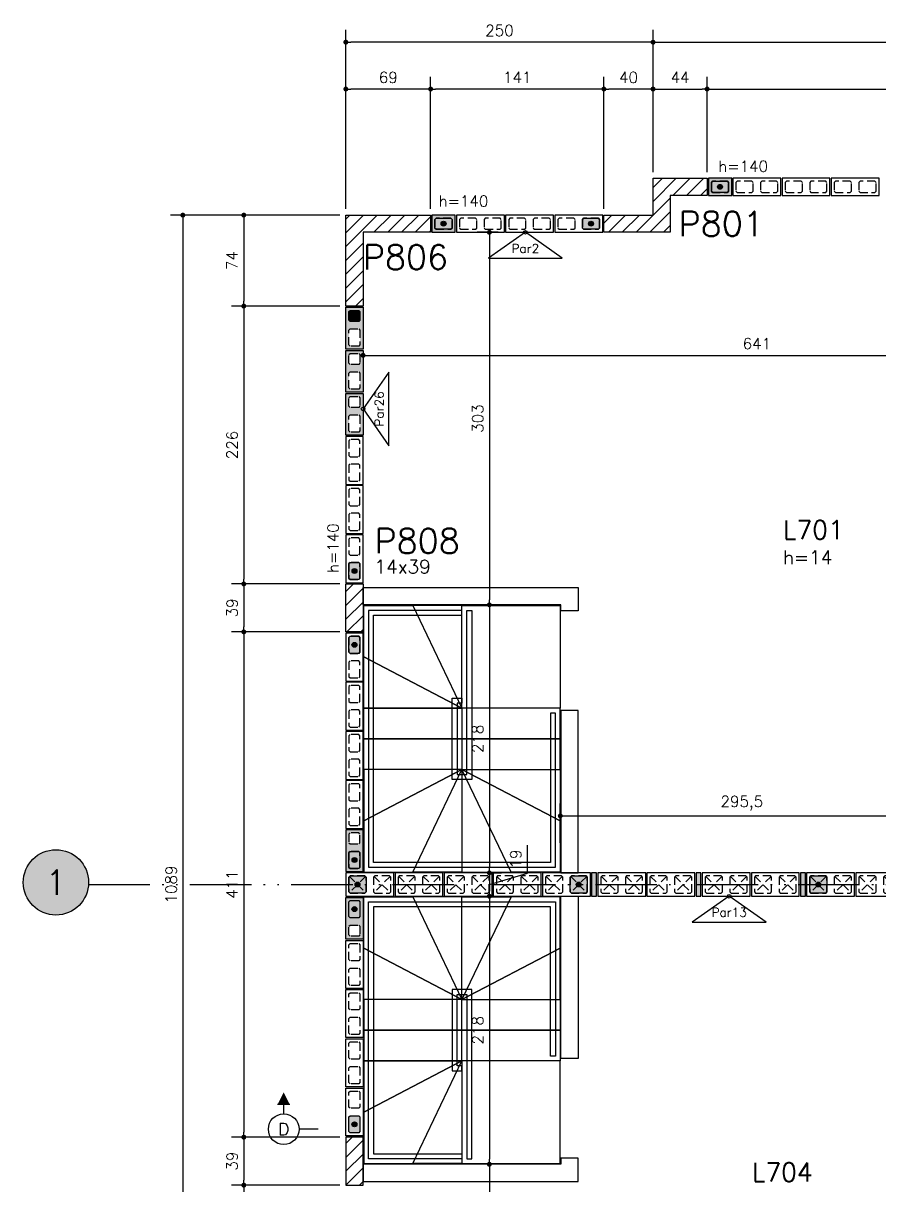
# Model space of a CAD drawing. Extents: x -14651 to 5271, y -4567 to 3191.
# Drawn here: x -63 to 634, y 2166 to 3111 of the extents above; entities that cross this region are included whole.
import ezdxf
from ezdxf.enums import TextEntityAlignment as Align

# ---------------------------------------------------------------- set-up
doc = ezdxf.new("R2010")
doc.units = 0
doc.header["$LTSCALE"] = 25
doc.linetypes.add('DASHED2', pattern=[0.375, 0.25, -0.125])
doc.linetypes.add('ESTILO_TQS_0004', pattern=[3.3, 2, -0.4, 0.05, -0.4, 0.05, -0.4])
for name, color, linetype in [('203', 1, 'DASHED2'), ('213', 252, 'Continuous'), ('241', 2, 'Continuous'), ('247', 50, 'Continuous'), ('248', 100, 'Continuous'), ('253', 251, 'Continuous'), ('ALVENARIA NÃO ESTRUTURAL', 242, 'Continuous'), ('Arranque', 14, 'Continuous'), ('COTA', 1, 'Continuous'), ('EIXOS', 1, 'ESTILO_TQS_0004'), ('FERRO', 5, 'Continuous'), ('H4', 254, 'Continuous'), ('IND-EIXOS', 2, 'Continuous'), ('L-D', 2, 'Continuous'), ('L-N', 4, 'Continuous'), ('Linha_media', 4, 'Continuous'), ('P-D', 2, 'Continuous'), ('P-N', 5, 'Continuous'), ('P-S', 5, 'Continuous'), ('Pena_2', 2, 'Continuous'), ('PENA_6', 6, 'Continuous'), ('PIL-N', 4, 'Continuous'), ('TEXT-EIXOS', 3, 'Continuous'), ('TJANELA', 2, 'Continuous')]:
    doc.layers.add(name, color=color, linetype=linetype)
doc.styles.add('COTA', font='romans.shx')
doc.styles.add('ROMANS', font='ROMANS')
doc.styles.get("Standard").update_dxf_attribs({"font": 'romans.shx'})
doc.styles.add('Texto1', font='romans.shx', dxfattribs={"height": 9})
doc.dimstyles.new('forma', dxfattribs={"dimscale": 5, "dimtxt": 1.8, "dimasz": 0.8, "dimexe": 2, "dimexo": 1, "dimgap": 1, "dimtad": 1, "dimdec": 1, "dimzin": 9, "dimtxsty": 'COTA', "dimblk1": 'DOT', "dimblk2": 'DOT', "dimsah": 1, "dimcen": 0, "dimdle": 1, "dimclrd": 256, "dimclre": 256, "dimclrt": 2, "dimadec": 0, "dimazin": 0, "dimtfac": 1, "dimtdec": 0, "dimtmove": 0, "dimatfit": 3, "dimfxl": 1, "dimtolj": 1, "dimtzin": 0, "dimarcsym": 0})
pattern_1 = [(45, (-5667.4176, -1107.428), (-5.61266, 5.61266), [])]

# ---------------------------------------------------------------- blocks, each defined once
blk = doc.blocks.new('P4015', base_point=(5842102.11612, -8124149.02973))
blk.add_lwpolyline([(5842082.61612, -8124156.02973), (5842121.61612, -8124156.02973), (5842121.61612, -8124142.02973), (5842082.61612, -8124142.02973), (5842082.61612, -8124156.02973)])
at = {"color": 1, "linetype": 'DASHED2'}
for points in [[(5842085.11612, -8124152.52973), (5842086.11612, -8124153.52973), (5842098.11612, -8124153.52973), (5842099.11612, -8124152.52973), (5842099.11612, -8124145.52973), (5842098.11612, -8124144.52973), (5842086.11612, -8124144.52973), (5842085.11612, -8124145.52973), (5842085.11612, -8124152.52973)], [(5842105.11612, -8124152.52973), (5842106.11612, -8124153.52973), (5842118.11612, -8124153.52973), (5842119.11612, -8124152.52973), (5842119.11612, -8124145.52973), (5842118.11612, -8124144.52973), (5842106.11612, -8124144.52973), (5842105.11612, -8124145.52973), (5842105.11612, -8124152.52973)]]:
    blk.add_lwpolyline(points, dxfattribs=at)
blk = doc.blocks.new('P4020')
blk.add_lwpolyline([(-19.5, -9.5), (19.5, -9.5), (19.5, 9.5), (-19.5, 9.5), (-19.5, -9.5)])
at = {"color": 1, "linetype": 'DASHED2'}
for points in [[(-17, -6), (-16, -7), (-4, -7), (-3, -6), (-3, 6), (-4, 7), (-16, 7), (-17, 6), (-17, -6)], [(3, -6), (4, -7), (16, -7), (17, -6), (17, 6), (16, 7), (4, 7), (3, 6), (3, -6)]]:
    blk.add_lwpolyline(points, dxfattribs=at)
at = {"layer": '203', "color": 253}
for p, q in [((-16.5, 6.5), (-3.5, -6.5)), ((-3.5, 6.5), (-16.5, -6.5)), ((16.5, 6.5), (3.5, -6.5)), ((3.5, 6.5), (16.5, -6.5))]:
    blk.add_line(p, q, dxfattribs=at)
blk = doc.blocks.new('P3515')
at = {"layer": '248'}
h = blk.add_hatch(color=100, dxfattribs=at)
h.paths.add_polyline_path([(17, 7), (-17, 7), (-17, -7), (17, -7)])
h.paths.add_polyline_path([(-5.5, -3.5), (-6.5, -4.5), (-13.5, -4.5), (-14.5, -3.5), (-14.5, 3.5), (-13.5, 4.5), (-6.5, 4.5), (-5.5, 3.5)], flags=16)
h.paths.add_polyline_path([(0.5, 3.5), (1.5, 4.5), (13.5, 4.5), (14.5, 3.5), (14.5, -3.5), (13.5, -4.5), (1.5, -4.5), (0.5, -3.5)], flags=16)
blk.add_lwpolyline([(-17, -7), (17, -7), (17, 7), (-17, 7), (-17, -7)])
at = {"color": 1, "linetype": 'DASHED2'}
for points in [[(-14.5, -3.5), (-13.5, -4.5), (-6.5, -4.5), (-5.5, -3.5), (-5.5, 3.5), (-6.5, 4.5), (-13.5, 4.5), (-14.5, 3.5), (-14.5, -3.5)], [(0.5, -3.5), (1.5, -4.5), (13.5, -4.5), (14.5, -3.5), (14.5, 3.5), (13.5, 4.5), (1.5, 4.5), (0.5, 3.5), (0.5, -3.5)]]:
    blk.add_lwpolyline(points, dxfattribs=at)
blk = doc.blocks.new('P0520')
at = {"layer": '253'}
blk.add_hatch(color=129, dxfattribs=at).paths.add_polyline_path([(2, 9.5), (-2, 9.5), (-2, -9.5), (2, -9.5)])
blk.add_lwpolyline([(2, 9.5), (-2, 9.5), (-2, -9.5), (2, -9.5), (2, 9.5)])
blk = doc.blocks.new('GR-1409')
at = {"layer": '213'}
h = blk.add_hatch(color=256, dxfattribs=at)
h.paths.add_polyline_path([(-6, 4.5), (-7, 3.5), (-7, -3.5), (-6, -4.5), (6, -4.5), (7, -3.5), (7, 3.5), (6, 4.5)])
h.paths.add_polyline_path([(-2, 0, 1), (2, 0, 1)], flags=16)
at = {"layer": 'Arranque'}
blk.add_hatch(color=256, dxfattribs=at).paths.add_polyline_path([(-2, 0, 1), (2, 0, 1)])
at = {"layer": '213'}
blk.add_lwpolyline([(-7, 3.5), (-6, 4.5), (6, 4.5), (7, 3.5), (7, -3.5), (6, -4.5), (-6, -4.5), (-7, -3.5), (-7, 3.5)], dxfattribs=at)
at = {"layer": 'FERRO', "linetype": 'Continuous'}
blk.add_circle((0, 0), 2, dxfattribs=at)
blk = doc.blocks.new('GR-1414')
at = {"layer": '213'}
h = blk.add_hatch(color=256, dxfattribs=at)
h.paths.add_polyline_path([(6, -7), (7, -6), (7, 6), (6, 7), (-6, 7), (-7, 6), (-7, -6), (-6, -7)])
h.paths.add_polyline_path([(2, 0, 1), (-2, 0, 1)], flags=16)
at = {"layer": 'Arranque'}
blk.add_hatch(color=256, dxfattribs=at).paths.add_polyline_path([(2, 0, 1), (-2, 0, 1)])
at = {"layer": '213'}
for p, q in [((-7, 6), (-6, 7)), ((-7, -6), (-7, 6)), ((-6, 7), (6, 7)), ((6, 7), (7, 6)), ((7, 6), (7, -6)), ((-6, -7), (-7, -6)), ((6, -7), (-6, -7)), ((7, -6), (6, -7))]:
    blk.add_line(p, q, dxfattribs=at)
at = {"layer": 'FERRO', "linetype": 'Continuous'}
blk.add_circle((0, 0), 2, dxfattribs=at)
blk = doc.blocks.new('A$C3f908371')
at = {"layer": 'ALVENARIA NÃO ESTRUTURAL'}
for points in [[(555.7, -399.61), (555.7, -418.61), (541.7, -418.61), (541.7, -413.61), (380.7, -413.61), (380.7, -399.61)], [(461.2, -418.11), (385.2, -418.11), (385.2, -627.11), (537.2, -627.11), (537.2, -501.61), (533.2, -501.61), (533.2, -623.11), (389.2, -623.11), (389.2, -422.11), (461.2, -422.11)], [(461.2, -493.61), (457.2, -493.61), (457.2, -551.61), (465.2, -551.61), (465.2, -418.11), (469.2, -418.11), (469.2, -555.61), (453.2, -555.61), (453.2, -489.61), (461.2, -489.61)], [(555.7, -631.61), (555.7, -499.61), (541.7, -499.61), (541.7, -631.61)], [(555.7, -650.61), (555.7, -782.61), (541.7, -782.61), (541.7, -650.61)], [(461.2, -864.11), (385.2, -864.11), (385.2, -655.11), (537.2, -655.11), (537.2, -780.61), (533.2, -780.61), (533.2, -659.11), (389.2, -659.11), (389.2, -860.11), (461.2, -860.11)], [(461.2, -788.61), (457.2, -788.61), (457.2, -730.61), (465.2, -730.61), (465.2, -864.11), (469.2, -864.11), (469.2, -726.61), (453.2, -726.61), (453.2, -792.61), (461.2, -792.61)], [(555.7, -882.61), (555.7, -863.61), (541.7, -863.61), (541.7, -868.61), (380.7, -868.61), (380.7, -882.61)]]:
    blk.add_lwpolyline(points, close=True, dxfattribs=at)
at = {"layer": 'Pena_2'}
for points in [[(461.2, -497.61), (381.2, -455.86), (381.2, -414.11), (421.2, -414.11)], [(541.2, -497.61), (461.2, -497.61), (461.2, -414.11), (541.2, -414.11)], [(461.2, -497.61), (381.2, -497.61), (381.2, -455.86)], [(461.2, -522.61), (381.2, -522.61), (381.2, -497.61), (461.2, -497.61)], [(461.2, -522.61), (541.2, -522.61), (541.2, -497.61), (461.2, -497.61)], [(461.2, -547.61), (381.2, -547.61), (381.2, -522.61), (461.2, -522.61)], [(461.2, -547.61), (541.2, -547.61), (541.2, -522.61), (461.2, -522.61)], [(461.2, -547.61), (381.2, -547.61), (381.2, -589.36)], [(461.2, -547.61), (381.2, -589.36), (381.2, -631.11), (421.2, -631.11)], [(461.2, -547.61), (541.2, -547.61), (541.2, -589.36)], [(461.2, -547.61), (541.2, -589.36), (541.2, -631.11), (501.2, -631.11)], [(461.2, -734.61), (381.2, -692.86), (381.2, -651.11), (421.2, -651.11)], [(461.2, -734.61), (541.2, -692.86), (541.2, -651.11), (501.2, -651.11)], [(461.2, -734.61), (381.2, -734.61), (381.2, -692.86)], [(461.2, -734.61), (541.2, -734.61), (541.2, -692.86)], [(461.2, -734.61), (381.2, -734.61), (381.2, -759.61), (461.2, -759.61)], [(461.2, -734.61), (541.2, -734.61), (541.2, -759.61), (461.2, -759.61)], [(461.2, -759.61), (381.2, -759.61), (381.2, -784.61), (461.2, -784.61)], [(461.2, -759.61), (541.2, -759.61), (541.2, -784.61), (461.2, -784.61)], [(461.2, -784.61), (381.2, -826.36), (381.2, -868.11), (421.2, -868.11)], [(461.2, -784.61), (381.2, -784.61), (381.2, -826.36)], [(541.2, -784.61), (461.2, -784.61), (461.2, -868.11), (541.2, -868.11)]]:
    blk.add_lwpolyline(points, close=True, dxfattribs=at)
for points in [[(461.2, -497.61), (461.2, -414.11), (421.2, -414.11), (461.2, -497.61)], [(461.2, -547.61), (461.2, -631.11), (421.2, -631.11), (461.2, -547.61)], [(461.2, -547.61), (461.2, -631.11), (501.2, -631.11), (461.2, -547.61)], [(461.2, -734.61), (461.2, -651.11), (421.2, -651.11), (461.2, -734.61)], [(461.2, -734.61), (461.2, -651.11), (501.2, -651.11), (461.2, -734.61)], [(461.2, -784.61), (461.2, -868.11), (421.2, -868.11), (461.2, -784.61)]]:
    blk.add_lwpolyline(points, dxfattribs=at)
blk = doc.blocks.new('P2015')
at = {"layer": '247'}
h = blk.add_hatch(color=50, dxfattribs=at)
h.paths.add_polyline_path([(9.5, 7), (-9.5, 7), (-9.5, -7), (9.5, -7)])
h.paths.add_polyline_path([(6, -4.5), (-6, -4.5), (-7, -3.5), (-7, 3.5), (-6, 4.5), (6, 4.5), (7, 3.5), (7, -3.5)], flags=16)
blk.add_lwpolyline([(-9.5, -7), (9.5, -7), (9.5, 7), (-9.5, 7), (-9.5, -7)])
at = {"color": 1, "linetype": 'DASHED2'}
blk.add_lwpolyline([(-7, -3.5), (-6, -4.5), (6, -4.5), (7, -3.5), (7, 3.5), (6, 4.5), (-6, 4.5), (-7, 3.5), (-7, -3.5)], dxfattribs=at)
blk = doc.blocks.new('GR-0909')
at = {"layer": '213'}
h = blk.add_hatch(color=256, dxfattribs=at)
h.paths.add_polyline_path([(3.5, -4.5), (4.5, -3.5), (4.500001, 3.5), (3.500001, 4.5), (-3.499999, 4.5), (-4.499999, 3.5), (-4.5, -3.5), (-3.5, -4.5)])
h.paths.add_polyline_path([(-2, 0, -1), (2, 0, -1)], flags=16)
at = {"layer": 'Arranque'}
blk.add_hatch(color=256, dxfattribs=at).paths.add_polyline_path([(2, 0, 1), (-2, 0, 1)])
at = {"layer": '213'}
blk.add_lwpolyline([(3.500001, 4.5), (4.500001, 3.5), (4.5, -3.5), (3.5, -4.5), (-3.5, -4.5), (-4.5, -3.5), (-4.499999, 3.5), (-3.499999, 4.5), (3.500001, 4.5)], dxfattribs=at)
at = {"layer": 'FERRO', "linetype": 'Continuous'}
blk.add_circle((0, 0), 2, dxfattribs=at)
blk = doc.blocks.new('seção_esq')
at = {"layer": 'Linha_media'}
for p, q in [((1, 4), (-1, 4)), ((0, 2.5), (0, 4)), ((5.62, 0), (2.5, 0))]:
    blk.add_line(p, q, dxfattribs=at)
blk.add_circle((0, 0), 2.5, dxfattribs=at)
blk.add_solid([(1, 4), (0, 6), (-1, 4)], dxfattribs=at)
blk = doc.blocks.new('atrib_seção')
at = {"layer": 'Linha_media', "style": 'ROMANS'}
blk.add_attdef('X', text='', height=2, dxfattribs=at).set_placement((0, 0), align=Align.MIDDLE)
blk = doc.blocks.new('_IDNPAR_2')
at = {"color": 3}
blk.add_lwpolyline([(1, -0.7), (0, 0), (-1, -0.7)], close=True, dxfattribs=at)
blk.add_circle((0, 0), 0.05, dxfattribs=at)
at = {"layer": '247', "color": 2, "style": 'COTA', "flags": 8}
blk.add_attdef('ID', text='', height=0.24, dxfattribs=at).set_placement((0, -0.438), align=Align.MIDDLE_CENTER)
blk = doc.blocks.new('A$C84a07bde')
at = {"layer": 'H4'}
h = blk.add_hatch(color=256, dxfattribs=at)
edge = h.paths.add_edge_path()
edge.add_arc((273.19, -966.74), 26.59, 0, 360)
at = {"layer": 'EIXOS'}
blk.add_line((299.72, -968.49), (2840.43, -968.49), dxfattribs=at)
at = {"layer": 'IND-EIXOS'}
blk.add_circle((273.19, -966.74), 26.59, dxfattribs=at)
at = {"layer": 'TEXT-EIXOS'}
blk.add_text('1', height=20, dxfattribs=at).set_placement((273.19, -966.74), align=Align.MIDDLE_CENTER)
blk = doc.blocks.new('_Dot')
at = {"color": 0, "linetype": 'ByBlock', "lineweight": -2}
blk.add_line((-0.5, 0), (-1, 0), dxfattribs=at)
at = {"color": 0, "linetype": 'ByBlock', "const_width": 0.5}
blk.add_lwpolyline([(-0.25, 0, 1), (0.25, 0, 1)], format="xyb", close=True, dxfattribs=at)
blk = doc.blocks.new('*D71')
at = {"layer": 'COTA', "lineweight": -2, "transparency": 16777216}
for p, q in [((449.52, 2990.4), (449.52, 3067.93)), ((493.52, 2990.4), (493.52, 3067.93)), ((453.52, 3057.93), (489.52, 3057.93))]:
    blk.add_line(p, q, dxfattribs=at)
at = {"layer": 'Defpoints', "color": 0, "transparency": 16777216}
for p in [(493.52, 3057.93), (449.52, 2985.4), (493.52, 2985.4)]:
    blk.add_point(p, dxfattribs=at)
at = {"layer": 'COTA', "lineweight": -2, "transparency": 16777216, "xscale": 4, "yscale": 4, "zscale": 4, "rotation": 180}
blk.add_blockref('_Dot', (449.52, 3057.93), dxfattribs=at)
at = {"layer": 'COTA', "lineweight": -2, "transparency": 16777216, "xscale": 4, "yscale": 4, "zscale": 4}
blk.add_blockref('_Dot', (493.52, 3057.93), dxfattribs=at)
at = {"layer": 'COTA', "color": 2, "transparency": 16777216, "insert": (471.52, 3067.43), "char_height": 9, "attachment_point": 5, "style": 'COTA'}
blk.add_mtext('\\A1;44 ', dxfattribs=at)
blk = doc.blocks.new('*D72')
at = {"layer": 'COTA', "lineweight": -2, "transparency": 16777216}
for p, q in [((493.52, 2990.4), (493.52, 3067.93)), ((834.52, 2990.4), (834.52, 3067.93)), ((497.52, 3057.93), (830.52, 3057.93))]:
    blk.add_line(p, q, dxfattribs=at)
at = {"layer": 'Defpoints', "color": 0, "transparency": 16777216}
for p in [(834.52, 3057.93), (493.52, 2985.4), (834.52, 2985.4)]:
    blk.add_point(p, dxfattribs=at)
at = {"layer": 'COTA', "lineweight": -2, "transparency": 16777216, "xscale": 4, "yscale": 4, "zscale": 4, "rotation": 180}
blk.add_blockref('_Dot', (493.52, 3057.93), dxfattribs=at)
at = {"layer": 'COTA', "lineweight": -2, "transparency": 16777216, "xscale": 4, "yscale": 4, "zscale": 4}
blk.add_blockref('_Dot', (834.52, 3057.93), dxfattribs=at)
at = {"layer": 'COTA', "color": 2, "transparency": 16777216, "insert": (664.02, 3067.43), "char_height": 9, "attachment_point": 5, "style": 'COTA'}
blk.add_mtext('\\A1;341 ', dxfattribs=at)
blk = doc.blocks.new('*D87')
at = {"layer": 'COTA', "lineweight": -2, "transparency": 16777216}
for p, q in [((409.52, 2960.4), (409.52, 3067.93)), ((449.52, 2990.4), (449.52, 3067.93)), ((445.52, 3057.93), (413.52, 3057.93))]:
    blk.add_line(p, q, dxfattribs=at)
at = {"layer": 'Defpoints', "color": 0, "transparency": 16777216}
for p in [(409.52, 3057.93), (449.52, 2985.4), (409.52, 2955.4)]:
    blk.add_point(p, dxfattribs=at)
at = {"layer": 'COTA', "lineweight": -2, "transparency": 16777216, "xscale": 4, "yscale": 4, "zscale": 4, "rotation": 180}
blk.add_blockref('_Dot', (409.52, 3057.93), dxfattribs=at)
at = {"layer": 'COTA', "lineweight": -2, "transparency": 16777216, "xscale": 4, "yscale": 4, "zscale": 4}
blk.add_blockref('_Dot', (449.52, 3057.93), dxfattribs=at)
at = {"layer": 'COTA', "color": 2, "transparency": 16777216, "insert": (429.52, 3067.43), "char_height": 9, "attachment_point": 5, "style": 'COTA'}
blk.add_mtext('\\A1;40 ', dxfattribs=at)
blk = doc.blocks.new('*D88')
at = {"layer": 'COTA', "lineweight": -2, "transparency": 16777216}
for p, q in [((268.52, 2960.4), (268.52, 3067.93)), ((409.52, 2960.4), (409.52, 3067.93)), ((405.52, 3057.93), (272.52, 3057.93))]:
    blk.add_line(p, q, dxfattribs=at)
at = {"layer": 'Defpoints', "color": 0, "transparency": 16777216}
for p in [(268.52, 3057.93), (268.52, 2955.4), (409.52, 2955.4)]:
    blk.add_point(p, dxfattribs=at)
at = {"layer": 'COTA', "lineweight": -2, "transparency": 16777216, "xscale": 4, "yscale": 4, "zscale": 4, "rotation": 180}
blk.add_blockref('_Dot', (268.52, 3057.93), dxfattribs=at)
at = {"layer": 'COTA', "lineweight": -2, "transparency": 16777216, "xscale": 4, "yscale": 4, "zscale": 4}
blk.add_blockref('_Dot', (409.52, 3057.93), dxfattribs=at)
at = {"layer": 'COTA', "color": 2, "transparency": 16777216, "insert": (339.02, 3067.43), "char_height": 9, "attachment_point": 5, "style": 'COTA'}
blk.add_mtext('\\A1;141 ', dxfattribs=at)
blk = doc.blocks.new('*D89')
at = {"layer": 'COTA', "lineweight": -2, "transparency": 16777216}
for p, q in [((199.52, 2960.4), (199.52, 3067.93)), ((268.52, 2960.4), (268.52, 3067.93)), ((264.52, 3057.93), (203.52, 3057.93))]:
    blk.add_line(p, q, dxfattribs=at)
at = {"layer": 'Defpoints', "color": 0, "transparency": 16777216}
for p in [(199.52, 3057.93), (199.52, 2955.4), (268.52, 2955.4)]:
    blk.add_point(p, dxfattribs=at)
at = {"layer": 'COTA', "lineweight": -2, "transparency": 16777216, "xscale": 4, "yscale": 4, "zscale": 4, "rotation": 180}
blk.add_blockref('_Dot', (199.52, 3057.93), dxfattribs=at)
at = {"layer": 'COTA', "lineweight": -2, "transparency": 16777216, "xscale": 4, "yscale": 4, "zscale": 4}
blk.add_blockref('_Dot', (268.52, 3057.93), dxfattribs=at)
at = {"layer": 'COTA', "color": 2, "transparency": 16777216, "insert": (234.02, 3067.43), "char_height": 9, "attachment_point": 5, "style": 'COTA'}
blk.add_mtext('\\A1;69 ', dxfattribs=at)
blk = doc.blocks.new('*D90')
at = {"layer": 'COTA', "lineweight": -2, "transparency": 16777216}
for p, q in [((194.52, 2955.4), (106.46, 2955.4)), ((116.46, 2951.4), (116.46, 2885.4)), ((194.52, 2881.4), (106.46, 2881.4))]:
    blk.add_line(p, q, dxfattribs=at)
at = {"layer": 'Defpoints', "color": 0, "transparency": 16777216}
for p in [(199.52, 2955.4), (116.46, 2881.4), (199.52, 2881.4)]:
    blk.add_point(p, dxfattribs=at)
at = {"layer": 'COTA', "lineweight": -2, "transparency": 16777216, "xscale": 4, "yscale": 4, "zscale": 4}
for p, rotation in [((116.46, 2955.4), 90), ((116.46, 2881.4), 270)]:
    blk.add_blockref('_Dot', p, dxfattribs=dict(at, rotation=rotation))
at = {"layer": 'COTA', "color": 2, "transparency": 16777216, "insert": (106.96, 2918.4), "char_height": 9, "attachment_point": 5, "rotation": 90, "style": 'COTA'}
blk.add_mtext('\\A1;74 ', dxfattribs=at)
blk = doc.blocks.new('*D91')
at = {"layer": 'COTA', "lineweight": -2, "transparency": 16777216}
for p, q in [((194.52, 2881.4), (106.46, 2881.4)), ((116.46, 2877.4), (116.46, 2659.4)), ((194.52, 2655.4), (106.46, 2655.4))]:
    blk.add_line(p, q, dxfattribs=at)
at = {"layer": 'Defpoints', "color": 0, "transparency": 16777216}
for p in [(199.52, 2881.4), (116.46, 2655.4), (199.52, 2655.4)]:
    blk.add_point(p, dxfattribs=at)
at = {"layer": 'COTA', "lineweight": -2, "transparency": 16777216, "xscale": 4, "yscale": 4, "zscale": 4}
for p, rotation in [((116.46, 2881.4), 90), ((116.46, 2655.4), 270)]:
    blk.add_blockref('_Dot', p, dxfattribs=dict(at, rotation=rotation))
at = {"layer": 'COTA', "color": 2, "transparency": 16777216, "insert": (106.96, 2768.4), "char_height": 9, "attachment_point": 5, "rotation": 90, "style": 'COTA'}
blk.add_mtext('\\A1;226 ', dxfattribs=at)
blk = doc.blocks.new('*D92')
at = {"layer": 'COTA', "lineweight": -2, "transparency": 16777216}
for p, q in [((194.52, 2655.4), (106.46, 2655.4)), ((116.46, 2651.4), (116.46, 2620.4)), ((194.52, 2616.4), (106.46, 2616.4))]:
    blk.add_line(p, q, dxfattribs=at)
at = {"layer": 'Defpoints', "color": 0, "transparency": 16777216}
for p in [(199.52, 2655.4), (116.46, 2616.4), (199.52, 2616.4)]:
    blk.add_point(p, dxfattribs=at)
at = {"layer": 'COTA', "lineweight": -2, "transparency": 16777216, "xscale": 4, "yscale": 4, "zscale": 4}
for p, rotation in [((116.46, 2655.4), 90), ((116.46, 2616.4), 270)]:
    blk.add_blockref('_Dot', p, dxfattribs=dict(at, rotation=rotation))
at = {"layer": 'COTA', "color": 2, "transparency": 16777216, "insert": (106.96, 2635.9), "char_height": 9, "attachment_point": 5, "rotation": 90, "style": 'COTA'}
blk.add_mtext('\\A1;39 ', dxfattribs=at)
blk = doc.blocks.new('*D93')
at = {"layer": 'COTA', "lineweight": -2, "transparency": 16777216}
for p, q in [((194.52, 2616.4), (106.46, 2616.4)), ((116.46, 2612.4), (116.46, 2209.4)), ((194.52, 2205.4), (106.46, 2205.4))]:
    blk.add_line(p, q, dxfattribs=at)
at = {"layer": 'Defpoints', "color": 0, "transparency": 16777216}
for p in [(199.52, 2616.4), (116.46, 2205.4), (199.52, 2205.4)]:
    blk.add_point(p, dxfattribs=at)
at = {"layer": 'COTA', "lineweight": -2, "transparency": 16777216, "xscale": 4, "yscale": 4, "zscale": 4}
for p, rotation in [((116.46, 2616.4), 90), ((116.46, 2205.4), 270)]:
    blk.add_blockref('_Dot', p, dxfattribs=dict(at, rotation=rotation))
at = {"layer": 'COTA', "color": 2, "transparency": 16777216, "insert": (106.96, 2410.9), "char_height": 9, "attachment_point": 5, "rotation": 90, "style": 'COTA'}
blk.add_mtext('\\A1;411 ', dxfattribs=at)
blk = doc.blocks.new('*D94')
at = {"layer": 'COTA', "lineweight": -2, "transparency": 16777216}
for p, q in [((194.52, 2205.4), (106.46, 2205.4)), ((116.46, 2201.4), (116.46, 2170.4)), ((194.52, 2166.4), (106.46, 2166.4))]:
    blk.add_line(p, q, dxfattribs=at)
at = {"layer": 'Defpoints', "color": 0, "transparency": 16777216}
for p in [(199.52, 2205.4), (116.46, 2166.4), (199.52, 2166.4)]:
    blk.add_point(p, dxfattribs=at)
at = {"layer": 'COTA', "lineweight": -2, "transparency": 16777216, "xscale": 4, "yscale": 4, "zscale": 4}
for p, rotation in [((116.46, 2205.4), 90), ((116.46, 2166.4), 270)]:
    blk.add_blockref('_Dot', p, dxfattribs=dict(at, rotation=rotation))
at = {"layer": 'COTA', "color": 2, "transparency": 16777216, "insert": (106.96, 2185.9), "char_height": 9, "attachment_point": 5, "rotation": 90, "style": 'COTA'}
blk.add_mtext('\\A1;39 ', dxfattribs=at)
blk = doc.blocks.new('*D95')
at = {"layer": 'COTA', "lineweight": -2, "transparency": 16777216}
for p, q in [((194.52, 2166.4), (106.46, 2166.4)), ((116.46, 2162.4), (116.46, 1944.4)), ((194.52, 1940.4), (106.46, 1940.4))]:
    blk.add_line(p, q, dxfattribs=at)
at = {"layer": 'Defpoints', "color": 0, "transparency": 16777216}
for p in [(199.52, 2166.4), (116.46, 1940.4), (199.52, 1940.4)]:
    blk.add_point(p, dxfattribs=at)
at = {"layer": 'COTA', "lineweight": -2, "transparency": 16777216, "xscale": 4, "yscale": 4, "zscale": 4}
for p, rotation in [((116.46, 2166.4), 90), ((116.46, 1940.4), 270)]:
    blk.add_blockref('_Dot', p, dxfattribs=dict(at, rotation=rotation))
at = {"layer": 'COTA', "color": 2, "transparency": 16777216, "insert": (106.96, 2053.4), "char_height": 9, "attachment_point": 5, "rotation": 90, "style": 'COTA'}
blk.add_mtext('\\A1;226 ', dxfattribs=at)
blk = doc.blocks.new('*D117')
at = {"layer": 'COTA', "lineweight": -2, "transparency": 16777216}
for p, q in [((213.52, 2841.4), (213.52, 2831.34)), ((217.52, 2841.34), (850.52, 2841.34)), ((854.52, 2841.4), (854.52, 2831.34))]:
    blk.add_line(p, q, dxfattribs=at)
at = {"layer": 'Defpoints', "color": 0, "transparency": 16777216}
for p in [(213.52, 2846.4), (854.52, 2846.4), (854.52, 2841.34)]:
    blk.add_point(p, dxfattribs=at)
at = {"layer": 'COTA', "lineweight": -2, "transparency": 16777216, "xscale": 4, "yscale": 4, "zscale": 4, "rotation": 180}
blk.add_blockref('_Dot', (213.52, 2841.34), dxfattribs=at)
at = {"layer": 'COTA', "lineweight": -2, "transparency": 16777216, "xscale": 4, "yscale": 4, "zscale": 4}
blk.add_blockref('_Dot', (854.52, 2841.34), dxfattribs=at)
at = {"layer": 'COTA', "color": 2, "transparency": 16777216, "insert": (534.02, 2850.84), "char_height": 9, "attachment_point": 5, "style": 'COTA'}
blk.add_mtext('\\A1;641 ', dxfattribs=at)
blk = doc.blocks.new('*D136')
at = {"layer": 'COTA', "lineweight": -2, "transparency": 16777216}
for p, q in [((323.52, 2941.4), (306.3, 2941.4)), ((316.3, 2937.4), (316.3, 2642.4)), ((323.52, 2638.4), (306.3, 2638.4))]:
    blk.add_line(p, q, dxfattribs=at)
at = {"layer": 'Defpoints', "color": 0, "transparency": 16777216}
for p in [(328.52, 2941.4), (316.3, 2638.4), (328.52, 2638.4)]:
    blk.add_point(p, dxfattribs=at)
at = {"layer": 'COTA', "lineweight": -2, "transparency": 16777216, "xscale": 4, "yscale": 4, "zscale": 4}
for p, rotation in [((316.3, 2941.4), 90), ((316.3, 2638.4), 270)]:
    blk.add_blockref('_Dot', p, dxfattribs=dict(at, rotation=rotation))
at = {"layer": 'COTA', "color": 2, "transparency": 16777216, "insert": (306.8, 2789.9), "char_height": 9, "attachment_point": 5, "rotation": 90, "style": 'COTA'}
blk.add_mtext('\\A1;303 ', dxfattribs=at)
blk = doc.blocks.new('*D137')
at = {"layer": 'COTA', "lineweight": -2, "transparency": 16777216}
for p, q in [((323.52, 2638.4), (306.3, 2638.4)), ((316.3, 2634.4), (316.3, 2424.4)), ((319.87, 2420.4), (326.3, 2420.4))]:
    blk.add_line(p, q, dxfattribs=at)
at = {"layer": 'Defpoints', "color": 0, "transparency": 16777216}
for p in [(328.52, 2638.4), (314.87, 2420.4), (316.3, 2420.4)]:
    blk.add_point(p, dxfattribs=at)
at = {"layer": 'COTA', "lineweight": -2, "transparency": 16777216, "xscale": 4, "yscale": 4, "zscale": 4}
for p, rotation in [((316.3, 2638.4), 90), ((316.3, 2420.4), 270)]:
    blk.add_blockref('_Dot', p, dxfattribs=dict(at, rotation=rotation))
at = {"layer": 'COTA', "color": 2, "transparency": 16777216, "insert": (306.8, 2529.4), "char_height": 9, "attachment_point": 5, "rotation": 90, "style": 'COTA'}
blk.add_mtext('\\A1;218 ', dxfattribs=at)
blk = doc.blocks.new('*D138')
at = {"layer": 'COTA', "lineweight": -2, "transparency": 16777216}
for p, q in [((347.3, 2420.2), (347.3, 2443.06)), ((316.3, 2410.9), (347.3, 2420.2)), ((316.3, 2416.4), (316.3, 2405.4)), ((319.87, 2420.4), (326.3, 2420.4)), ((320.42, 2401.4), (326.3, 2401.4))]:
    blk.add_line(p, q, dxfattribs=at)
at = {"layer": 'Defpoints', "color": 0, "transparency": 16777216}
for p in [(314.87, 2420.4), (315.42, 2401.4), (316.3, 2401.4)]:
    blk.add_point(p, dxfattribs=at)
at = {"layer": 'COTA', "lineweight": -2, "transparency": 16777216, "xscale": 4, "yscale": 4, "zscale": 4}
for p, rotation in [((316.3, 2420.4), 90), ((316.3, 2401.4), 270)]:
    blk.add_blockref('_Dot', p, dxfattribs=dict(at, rotation=rotation))
at = {"layer": 'COTA', "color": 2, "transparency": 16777216, "insert": (337.8, 2431.63), "char_height": 9, "attachment_point": 5, "rotation": 90, "style": 'COTA'}
blk.add_mtext('\\A1;19 ', dxfattribs=at)
blk = doc.blocks.new('*D139')
at = {"layer": 'COTA', "lineweight": -2, "transparency": 16777216}
for p, q in [((316.3, 2397.4), (316.3, 2187.4)), ((320.42, 2401.4), (326.3, 2401.4)), ((315, 2183.4), (306.3, 2183.4))]:
    blk.add_line(p, q, dxfattribs=at)
at = {"layer": 'Defpoints', "color": 0, "transparency": 16777216}
for p in [(315.42, 2401.4), (316.3, 2183.4), (320, 2183.4)]:
    blk.add_point(p, dxfattribs=at)
at = {"layer": 'COTA', "lineweight": -2, "transparency": 16777216, "xscale": 4, "yscale": 4, "zscale": 4}
for p, rotation in [((316.3, 2401.4), 90), ((316.3, 2183.4), 270)]:
    blk.add_blockref('_Dot', p, dxfattribs=dict(at, rotation=rotation))
at = {"layer": 'COTA', "color": 2, "transparency": 16777216, "insert": (306.8, 2292.4), "char_height": 9, "attachment_point": 5, "rotation": 90, "style": 'COTA'}
blk.add_mtext('\\A1;218 ', dxfattribs=at)
blk = doc.blocks.new('*D140')
at = {"layer": 'COTA', "lineweight": -2, "transparency": 16777216}
for p, q in [((315, 2183.4), (306.3, 2183.4)), ((316.3, 2179.4), (316.3, 1884.4)), ((311.3, 1880.4), (306.3, 1880.4))]:
    blk.add_line(p, q, dxfattribs=at)
at = {"layer": 'Defpoints', "color": 0, "transparency": 16777216}
for p in [(320, 2183.4), (316.3, 1880.4), (316.3, 1880.4)]:
    blk.add_point(p, dxfattribs=at)
at = {"layer": 'COTA', "lineweight": -2, "transparency": 16777216, "xscale": 4, "yscale": 4, "zscale": 4}
for p, rotation in [((316.3, 2183.4), 90), ((316.3, 1880.4), 270)]:
    blk.add_blockref('_Dot', p, dxfattribs=dict(at, rotation=rotation))
at = {"layer": 'COTA', "color": 2, "transparency": 16777216, "insert": (306.8, 2031.9), "char_height": 9, "attachment_point": 5, "rotation": 90, "style": 'COTA'}
blk.add_mtext('\\A1;303 ', dxfattribs=at)
blk = doc.blocks.new('*D163')
at = {"layer": 'COTA', "lineweight": -2, "transparency": 16777216}
for p, q in [((374.02, 2444.84), (374.02, 2476.76)), ((669.52, 2451.36), (669.52, 2476.76)), ((378.02, 2466.76), (665.52, 2466.76))]:
    blk.add_line(p, q, dxfattribs=at)
at = {"layer": 'Defpoints', "color": 0, "transparency": 16777216}
for p in [(669.52, 2466.76), (374.02, 2439.84), (669.52, 2446.36)]:
    blk.add_point(p, dxfattribs=at)
at = {"layer": 'COTA', "lineweight": -2, "transparency": 16777216, "xscale": 4, "yscale": 4, "zscale": 4, "rotation": 180}
blk.add_blockref('_Dot', (374.02, 2466.76), dxfattribs=at)
at = {"layer": 'COTA', "lineweight": -2, "transparency": 16777216, "xscale": 4, "yscale": 4, "zscale": 4}
blk.add_blockref('_Dot', (669.52, 2466.76), dxfattribs=at)
at = {"layer": 'COTA', "color": 2, "transparency": 16777216, "insert": (521.77, 2477.11), "char_height": 9, "attachment_point": 5, "style": 'COTA'}
blk.add_mtext('\\A1;295,5 ', dxfattribs=at)
blk = doc.blocks.new('*D198')
at = {"layer": 'COTA', "lineweight": -2, "transparency": 16777216}
for p, q in [((449.52, 2990.4), (449.52, 3106.05)), ((2473.52, 2990.4), (2473.52, 3106.05)), ((453.52, 3096.05), (2469.52, 3096.05))]:
    blk.add_line(p, q, dxfattribs=at)
at = {"layer": 'Defpoints', "color": 0, "transparency": 16777216}
for p in [(2473.52, 3096.05), (449.52, 2985.4), (2473.52, 2985.4)]:
    blk.add_point(p, dxfattribs=at)
at = {"layer": 'COTA', "lineweight": -2, "transparency": 16777216, "xscale": 4, "yscale": 4, "zscale": 4, "rotation": 180}
blk.add_blockref('_Dot', (449.52, 3096.05), dxfattribs=at)
at = {"layer": 'COTA', "lineweight": -2, "transparency": 16777216, "xscale": 4, "yscale": 4, "zscale": 4}
blk.add_blockref('_Dot', (2473.52, 3096.05), dxfattribs=at)
at = {"layer": 'COTA', "color": 2, "transparency": 16777216, "insert": (1461.52, 3105.55), "char_height": 9, "attachment_point": 5, "style": 'COTA'}
blk.add_mtext('\\A1;2024 ', dxfattribs=at)
blk = doc.blocks.new('*D199')
at = {"layer": 'COTA', "lineweight": -2, "transparency": 16777216}
for p, q in [((199.52, 2960.4), (199.52, 3106.05)), ((449.52, 2990.4), (449.52, 3106.05)), ((445.52, 3096.05), (203.52, 3096.05))]:
    blk.add_line(p, q, dxfattribs=at)
at = {"layer": 'Defpoints', "color": 0, "transparency": 16777216}
for p in [(199.52, 3096.05), (449.52, 2985.4), (199.52, 2955.4)]:
    blk.add_point(p, dxfattribs=at)
at = {"layer": 'COTA', "lineweight": -2, "transparency": 16777216, "xscale": 4, "yscale": 4, "zscale": 4, "rotation": 180}
blk.add_blockref('_Dot', (199.52, 3096.05), dxfattribs=at)
at = {"layer": 'COTA', "lineweight": -2, "transparency": 16777216, "xscale": 4, "yscale": 4, "zscale": 4}
blk.add_blockref('_Dot', (449.52, 3096.05), dxfattribs=at)
at = {"layer": 'COTA', "color": 2, "transparency": 16777216, "insert": (324.52, 3105.55), "char_height": 9, "attachment_point": 5, "style": 'COTA'}
blk.add_mtext('\\A1;250 ', dxfattribs=at)
blk = doc.blocks.new('*D200')
at = {"layer": 'COTA', "lineweight": -2, "transparency": 16777216}
for p, q in [((194.52, 2955.4), (56.85, 2955.4)), ((66.85, 2951.4), (66.85, 1870.4)), ((194.52, 1866.4), (56.85, 1866.4))]:
    blk.add_line(p, q, dxfattribs=at)
at = {"layer": 'Defpoints', "color": 0, "transparency": 16777216}
for p in [(199.52, 2955.4), (66.85, 1866.4), (199.52, 1866.4)]:
    blk.add_point(p, dxfattribs=at)
at = {"layer": 'COTA', "lineweight": -2, "transparency": 16777216, "xscale": 4, "yscale": 4, "zscale": 4}
for p, rotation in [((66.85, 2955.4), 90), ((66.85, 1866.4), 270)]:
    blk.add_blockref('_Dot', p, dxfattribs=dict(at, rotation=rotation))
at = {"layer": 'COTA', "color": 2, "transparency": 16777216, "insert": (57.35, 2410.9), "char_height": 9, "attachment_point": 5, "rotation": 90, "style": 'COTA'}
blk.add_mtext('\\A1;1089 ', dxfattribs=at)

msp = doc.modelspace()

# ---------------------------------------------------------------- hatches: boundary and pattern name
at = {"layer": 'COTA'}
h = msp.add_hatch(dxfattribs=at)
h.set_pattern_fill('ANSI31', color=256, scale=2.5)
h.set_pattern_definition(pattern_1)
h.paths.add_polyline_path([(409.52, 2955.4), (449.52, 2955.4), (449.52, 2985.4), (493.52, 2985.4), (493.52, 2971.4), (463.52, 2971.4), (463.52, 2941.4), (409.52, 2941.4)])
h = msp.add_hatch(dxfattribs=at)
h.set_pattern_fill('ANSI31', color=256, scale=2.5)
h.set_pattern_definition(pattern_1)
h.paths.add_polyline_path([(199.52, 2955.4), (268.52, 2955.4), (268.52, 2941.4), (213.52, 2941.4), (213.52, 2881.4), (199.52, 2881.4)])
h = msp.add_hatch(dxfattribs=at)
h.set_pattern_fill('ANSI31', color=256, scale=2.5)
h.set_pattern_definition(pattern_1)
h.paths.add_polyline_path([(199.52, 2616.4), (199.52, 2655.4), (213.52, 2655.4), (213.52, 2616.4)])
h = msp.add_hatch(dxfattribs=at)
h.set_pattern_fill('ANSI31', color=256, scale=2.5)
h.set_pattern_definition(pattern_1)
h.paths.add_polyline_path([(199.52, 2205.4), (199.52, 2166.4), (213.52, 2166.4), (213.52, 2205.4)])

# ---------------------------------------------------------------- linework, layer by layer
at = {"layer": 'P-N'}
for points in [[(199.52, 2616.4), (199.52, 2655.4), (213.52, 2655.4), (213.52, 2616.4)], [(199.52, 2205.4), (199.52, 2166.4), (213.52, 2166.4), (213.52, 2205.4)]]:
    msp.add_lwpolyline(points, close=True, dxfattribs=at)
at = {"layer": 'P-S'}
for points in [[(409.52, 2955.4), (449.52, 2955.4), (449.52, 2985.4), (493.52, 2985.4), (493.52, 2971.4), (463.52, 2971.4), (463.52, 2941.4), (409.52, 2941.4), (409.52, 2955.4)], [(199.52, 2955.4), (268.52, 2955.4), (268.52, 2941.4), (213.52, 2941.4), (213.52, 2881.4), (199.52, 2881.4), (199.52, 2955.4)]]:
    msp.add_lwpolyline(points, dxfattribs=at)

# ---------------------------------------------------------------- block references
for name, p in [('GR-1409', (504.02, 2978.4)), ('GR-1409', (279.02, 2948.4)), ('GR-1409', (399.02, 2948.4)), ('GR-0909', (206.52, 2873.4)), ('GR-1414', (209.02, 2410.9)), ('GR-1414', (389.02, 2410.9)), ('GR-1414', (584.02, 2410.9))]:
    msp.add_blockref(name, p)
at = {"rotation": 90}
for p in [(206.52, 2665.9), (206.52, 2605.9), (206.52, 2430.88), (206.52, 2390.92), (206.52, 2215.9)]:
    msp.add_blockref('GR-1409', p, dxfattribs=at)
at = {"layer": '241'}
for name, p in [('P2015', (504.02, 2978.4)), ('P4015', (534.02, 2978.4)), ('P4015', (574.02, 2978.4)), ('P4015', (614.02, 2978.4)), ('P2015', (279.02, 2948.4)), ('P4015', (309.02, 2948.4)), ('P4015', (349.02, 2948.4)), ('P4015', (389.02, 2948.4)), ('P4020', (219.02, 2410.9)), ('P4020', (259.02, 2410.9)), ('P4020', (299.02, 2410.9)), ('P4020', (339.02, 2410.9)), ('P4020', (379.02, 2410.9)), ('P4020', (424.02, 2410.9)), ('P4020', (464.02, 2410.9)), ('P4020', (509.02, 2410.9)), ('P4020', (549.02, 2410.9)), ('P4020', (594.02, 2410.9)), ('P4020', (634.02, 2410.9))]:
    msp.add_blockref(name, p, dxfattribs=at)
at = {"layer": '241', "xscale": -1}
for name, p, rotation in [('P3515', (206.52, 2863.4), 90), ('P3515', (206.52, 2828.4), 90), ('P3515', (206.52, 2793.4), 90), ('P3515', (206.52, 2383.42), 270), ('P4015', (206.52, 2345.9), 270), ('P4015', (206.52, 2305.9), 270), ('P4015', (206.52, 2265.9), 270), ('P4015', (206.52, 2225.9), 270)]:
    msp.add_blockref(name, p, dxfattribs=dict(at, rotation=rotation))
at = {"layer": '241'}
for name, p, rotation in [('P4015', (206.52, 2755.9), 270), ('P4015', (206.52, 2715.9), 270), ('P4015', (206.52, 2675.9), 270), ('P4015', (206.52, 2595.9), 270), ('P4015', (206.52, 2555.9), 270), ('P4015', (206.52, 2515.9), 270), ('P4015', (206.52, 2475.9), 270), ('P3515', (206.52, 2438.38), 270), ('P0520', (401.52, 2410.9), 359.9999987685874), ('P0520', (486.52, 2410.9), 359.9999987685874), ('P0520', (571.52, 2410.9), 359.9999987685874)]:
    msp.add_blockref(name, p, dxfattribs=dict(at, rotation=rotation))
at = {"layer": '247', "linetype": 'Continuous', "xscale": 30, "yscale": 30, "zscale": 30}
for p, values in [((345.6, 2941.4), {'ID': 'Par2'}), ((511.48, 2401.4), {'ID': 'Par13'})]:
    msp.add_blockref('_IDNPAR_2', p, dxfattribs=at).add_auto_attribs(values)
at = {"layer": '247', "linetype": 'Continuous', "xscale": 30, "yscale": 30, "zscale": 30, "rotation": 90}
msp.add_blockref('_IDNPAR_2', (213.52, 2797.77), dxfattribs=at).add_auto_attribs({'ID': 'Par26'})
at = {"layer": 'ALVENARIA NÃO ESTRUTURAL'}
msp.add_blockref('A$C3f908371', (-167.18, 3052.01), dxfattribs=at)
at = {"layer": 'COTA'}
msp.add_blockref('A$C84a07bde', (-309.62, 3379.39), dxfattribs=at)
at = {"layer": 'PENA_6', "xscale": 5, "yscale": 5, "zscale": 5}
msp.add_blockref('seção_esq', (148.96, 2211.92), dxfattribs=at)
msp.add_blockref('atrib_seção', (148.96, 2211.92), dxfattribs=at).add_auto_attribs({'X': 'D'})

# ---------------------------------------------------------------- texts
at = {"layer": 'L-D'}
msp.add_text('h=14', height=11, dxfattribs=at).set_placement((555.26, 2671.48))
at = {"layer": 'L-N'}
for s, p in [('L701', (555.26, 2691.88)), ('L704', (529.97, 2169.45))]:
    msp.add_text(s, height=15, dxfattribs=at).set_placement(p)
at = {"layer": 'P-D', "linetype": 'Continuous'}
msp.add_text('14x39', height=11, dxfattribs=at).set_placement((222.85, 2663.9, 0.02))
at = {"layer": 'PIL-N', "linetype": 'Continuous'}
for s, p in [('P801', (470.33, 2938.34, 0.04)), ('P806', (213.33, 2911.2, 0.02)), ('P808', (222.85, 2680.4, 0.02))]:
    msp.add_text(s, height=20, dxfattribs=at).set_placement(p)
at = {"layer": 'TJANELA', "style": 'Texto1'}
for p in [(522.84, 2990.58), (295.23, 2962.27)]:
    msp.add_text('h=140', height=9, dxfattribs=at).set_placement(p, align=Align.CENTER)
msp.add_text('h=140', height=9, rotation=90, dxfattribs=at).set_placement((193.57, 2684.49), align=Align.CENTER)

# ---------------------------------------------------------------- dimensions: what is measured, and where the dimension line sits
at = {"layer": 'COTA'}
for base, p1, p2, override, picture, middle in [((199.52, 3096.05), (449.52, 2985.4), (199.52, 2955.4), {"dimpost": ' '}, '*D199', (324.52, 3105.55)), ((2473.52, 3096.05), (449.52, 2985.4), (2473.52, 2985.4), {"dimpost": ' '}, '*D198', (1461.52, 3105.55)), ((199.52, 3057.93), (268.52, 2955.4), (199.52, 2955.4), {"dimpost": ' ', "dimtmove": 1}, '*D89', (234.02, 3067.43)), ((268.52, 3057.93), (409.52, 2955.4), (268.52, 2955.4), {"dimpost": ' ', "dimtmove": 1}, '*D88', (339.02, 3067.43)), ((409.52, 3057.93), (449.52, 2985.4), (409.52, 2955.4), {"dimpost": ' '}, '*D87', (429.52, 3067.43)), ((493.52, 3057.93), (449.52, 2985.4), (493.52, 2985.4), {"dimpost": ' '}, '*D71', (471.52, 3067.43)), ((834.52, 3057.93), (493.52, 2985.4), (834.52, 2985.4), {"dimpost": ' ', "dimtmove": 1}, '*D72', (664.02, 3067.43)), ((854.52, 2841.34), (213.52, 2846.4), (854.52, 2846.4), {"dimpost": ' '}, '*D117', (534.02, 2850.84)), ((669.52, 2466.76), (374.02, 2439.84), (669.52, 2446.36), {"dimpost": ' '}, '*D163', (521.77, 2477.11))]:
    dim = msp.add_linear_dim(base=base, p1=p1, p2=p2, dimstyle='forma', override=override, dxfattribs=at)
    dim.commit()
    dim.dimension.update_dxf_attribs({"geometry": picture, "text_midpoint": middle})
dim = msp.add_linear_dim(base=(66.85, 1866.4), p1=(199.52, 2955.4), p2=(199.52, 1866.4), angle=90, dimstyle='forma', override={"dimpost": ' '}, dxfattribs=at)
dim.commit()
dim.dimension.update_dxf_attribs({"geometry": '*D200', "text_midpoint": (66.85, 2410.9), "dimtype": 128})
for base, p1, p2, override, picture, middle in [((116.46, 2881.4), (199.52, 2955.4), (199.52, 2881.4), {"dimpost": ' '}, '*D90', (106.96, 2918.4)), ((316.3, 2638.4), (328.52, 2941.4), (328.52, 2638.4), {"dimpost": ' '}, '*D136', (306.8, 2789.9)), ((116.46, 2655.4), (199.52, 2881.4), (199.52, 2655.4), {"dimpost": ' ', "dimtmove": 1}, '*D91', (106.96, 2768.4)), ((116.46, 2616.4), (199.52, 2655.4), (199.52, 2616.4), {"dimpost": ' ', "dimtmove": 1}, '*D92', (106.96, 2635.9)), ((316.3, 2420.4), (328.52, 2638.4), (314.87, 2420.4), {"dimpost": ' ', "dimtmove": 1}, '*D137', (306.8, 2529.4)), ((116.46, 2205.4), (199.52, 2616.4), (199.52, 2205.4), {"dimpost": ' ', "dimtmove": 1}, '*D93', (106.96, 2410.9)), ((316.3, 2401.4), (314.87, 2420.4), (315.42, 2401.4), {"dimpost": ' ', "dimtmove": 1}, '*D138', (337.8, 2425.2)), ((316.3, 2183.4), (315.42, 2401.4), (320, 2183.4), {"dimpost": ' ', "dimtmove": 1}, '*D139', (306.8, 2292.4)), ((116.46, 2166.4), (199.52, 2205.4), (199.52, 2166.4), {"dimpost": ' ', "dimtmove": 1}, '*D94', (106.96, 2185.9)), ((316.3, 1880.4), (320, 2183.4), (316.3, 1880.4), {"dimpost": ' ', "dimtmove": 1}, '*D140', (306.8, 2031.9)), ((116.46, 1940.4), (199.52, 2166.4), (199.52, 1940.4), {"dimpost": ' ', "dimtmove": 1}, '*D95', (106.96, 2053.4))]:
    dim = msp.add_linear_dim(base=base, p1=p1, p2=p2, angle=90, dimstyle='forma', override=override, dxfattribs=at)
    dim.commit()
    dim.dimension.update_dxf_attribs({"geometry": picture, "text_midpoint": middle})

doc.saveas('drawing.dxf')
